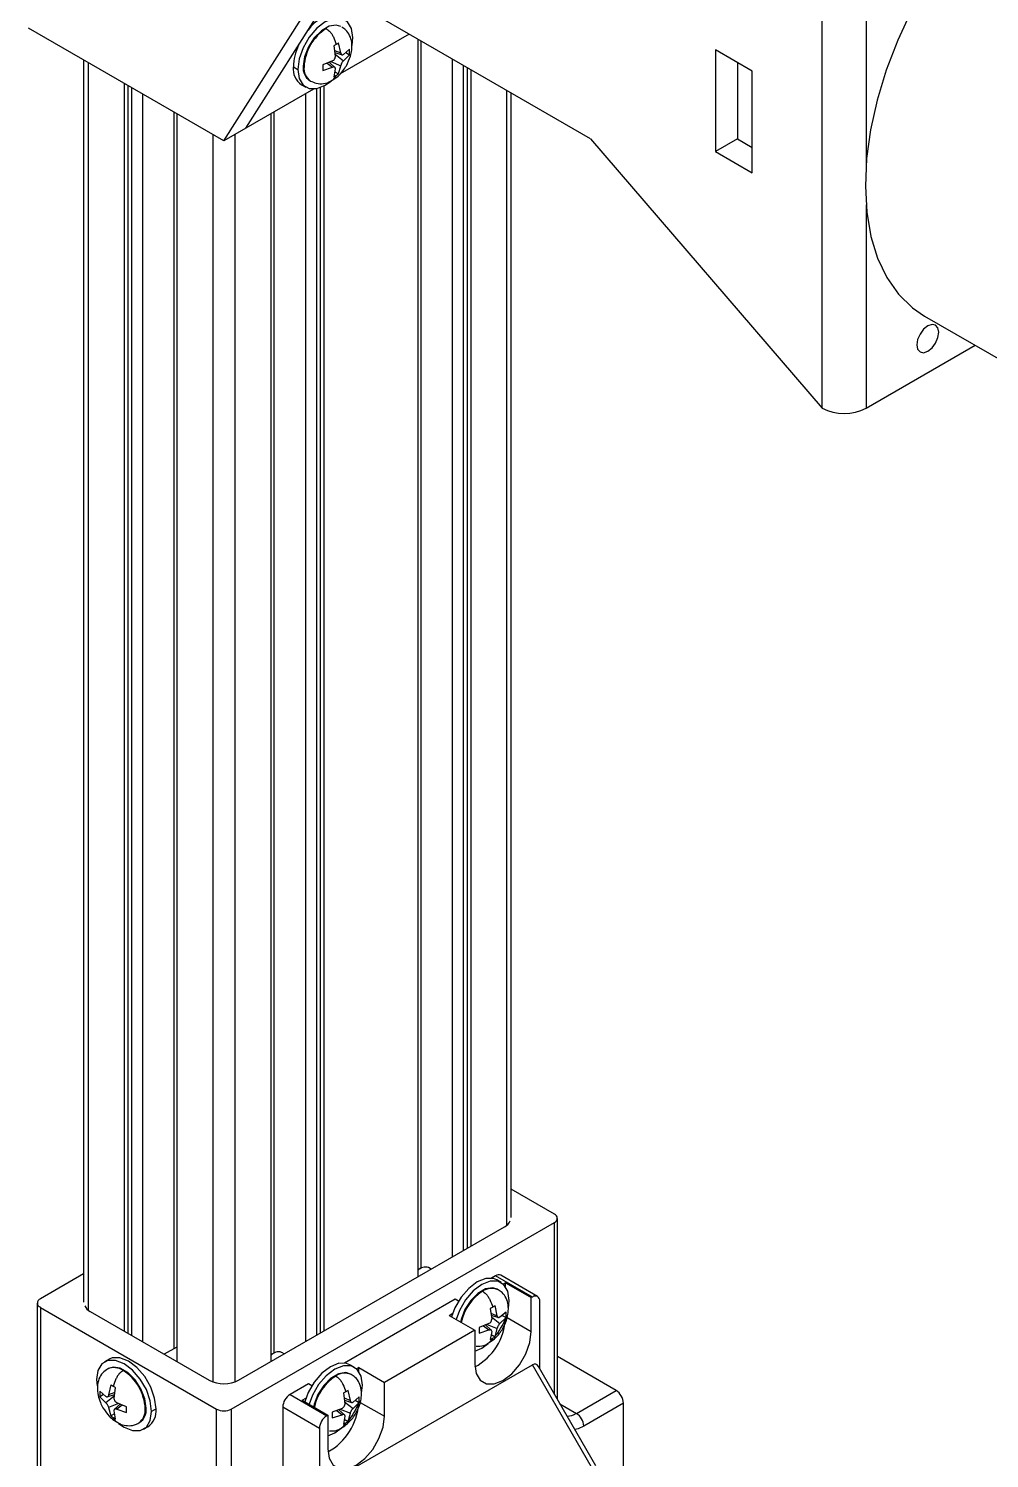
# Model space of a CAD drawing. Header units: millimetres. Extents: x 1258 to 2922, y -135 to 1239.
# Drawn here: x 1362.1 to 1408.4, y 1132.8 to 1201.6 of the extents above; entities that cross this region are included whole.
import ezdxf

# ---------------------------------------------------------------- set-up
doc = ezdxf.new("R2010")
doc.units = ezdxf.units.MM
doc.header["$LTSCALE"] = 6

msp = doc.modelspace()

# ---------------------------------------------------------------- linework, layer by layer
at = {"color": 7, "linetype": 'Continuous', "lineweight": 25}
for p, q in [((1400.324, 1183.362), (1400.324, 1206.225)), ((1371.528, 1196.229), (1376.265, 1203.701)), ((1372.588, 1196.842), (1376.928, 1203.687)), ((1389.174, 1196.331), (1378.743, 1202.353)), ((1371.528, 1196.229), (1362.123, 1201.658)), ((1377.154, 1200.461), (1377.049, 1200.944)), ((1380.439, 1201.374), (1377.126, 1199.461)), ((1377.694, 1200.813), (1377.732, 1201.199)), ((1380.861, 1201.13), (1380.861, 1141.52)), ((1381.006, 1201.046), (1381.006, 1141.93)), ((1376.817, 1200.81), (1376.89, 1200.309)), ((1376.865, 1200.478), (1377.215, 1200.366)), ((1376.89, 1200.309), (1376.887, 1200.258)), ((1377.164, 1200.418), (1377.154, 1200.461)), ((1377.287, 1200.384), (1377.251, 1200.367)), ((1377.58, 1200.638), (1377.287, 1200.384)), ((1377.287, 1200.079), (1377.58, 1200.369)), ((1377.394, 1200.477), (1377.58, 1200.369)), ((1377.58, 1200.369), (1377.58, 1200.638)), ((1396.966, 1199.59), (1395.198, 1200.611)), ((1395.198, 1200.611), (1395.198, 1195.712)), ((1364.767, 1200.132), (1364.767, 1140.295)), ((1374.869, 1199.791), (1375.081, 1199.669)), ((1375.346, 1199.822), (1375.387, 1199.798)), ((1376.757, 1200.078), (1376.286, 1199.891)), ((1376.286, 1199.891), (1376.286, 1199.622)), ((1376.286, 1199.622), (1376.757, 1199.773)), ((1376.869, 1199.768), (1376.598, 1200.015)), ((1376.799, 1200.106), (1376.757, 1200.078)), ((1376.757, 1199.773), (1376.799, 1199.787)), ((1376.89, 1199.696), (1376.817, 1199.316)), ((1376.863, 1199.558), (1377.049, 1199.451)), ((1376.887, 1199.736), (1376.89, 1199.696)), ((1377.049, 1199.451), (1377.154, 1199.849)), ((1377.154, 1199.849), (1377.164, 1199.896)), ((1377.251, 1200.048), (1377.287, 1200.079)), ((1382.523, 1200.171), (1382.523, 1142.479)), ((1383.053, 1199.865), (1383.053, 1142.785)), ((1383.23, 1199.762), (1383.23, 1142.888)), ((1383.407, 1199.66), (1383.407, 1142.99)), ((1396.259, 1199.998), (1396.259, 1196.324)), ((1396.966, 1194.691), (1396.966, 1199.59)), ((1366.719, 1199.005), (1366.719, 1138.908)), ((1366.896, 1198.903), (1366.896, 1138.805)), ((1375.257, 1198.933), (1375.469, 1198.81)), ((1375.657, 1199.135), (1375.698, 1199.111)), ((1376.336, 1198.864), (1376.336, 1138.908)), ((1367.073, 1198.801), (1367.073, 1138.703)), ((1367.603, 1198.495), (1367.603, 1138.397)), ((1375.847, 1198.723), (1372.588, 1196.842)), ((1375.452, 1198.495), (1375.452, 1138.397)), ((1375.982, 1198.739), (1375.982, 1138.703)), ((1376.159, 1198.787), (1376.159, 1138.805)), ((1385.359, 1144.377), (1385.359, 1198.533)), ((1369.12, 1197.619), (1369.12, 1138.057)), ((1369.265, 1197.536), (1369.265, 1137.438)), ((1373.79, 1197.536), (1373.79, 1137.438)), ((1373.935, 1197.619), (1373.935, 1137.848)), ((1372.588, 1196.842), (1371.528, 1196.229)), ((1389.174, 1196.331), (1400.324, 1183.362)), ((1396.259, 1196.324), (1395.198, 1195.712)), ((1396.259, 1196.324), (1396.966, 1195.916)), ((1395.198, 1195.712), (1396.966, 1194.691)), ((1405.259, 1187.792), (1411.375, 1184.261)), ((1402.446, 1183.362), (1407.689, 1186.389)), ((1387.437, 1144.541), (1385.359, 1145.741)), ((1371.881, 1135.152), (1387.437, 1144.133)), ((1372.235, 1136.54), (1385.033, 1143.928)), ((1387.584, 1135.614), (1387.584, 1144.337)), ((1380.861, 1141.845), (1380.897, 1141.867)), ((1381.003, 1141.928), (1380.897, 1141.867)), ((1381.505, 1141.892), (1381.378, 1141.965)), ((1364.767, 1141.659), (1362.689, 1140.459)), ((1384.609, 1141.568), (1384.406, 1141.451)), ((1386.377, 1140.548), (1384.609, 1141.568)), ((1384.875, 1141.245), (1384.663, 1141.368)), ((1386.627, 1140.573), (1384.859, 1141.593)), ((1385.086, 1141.232), (1384.979, 1141.17)), ((1385.086, 1141.049), (1385.086, 1141.232)), ((1385.086, 1141.232), (1386.324, 1140.517)), ((1382.664, 1140.446), (1377.334, 1137.369)), ((1382.827, 1140.352), (1382.664, 1140.446)), ((1384.729, 1140.897), (1384.687, 1140.921)), ((1385.225, 1140), (1385.263, 1140.387)), ((1386.377, 1140.548), (1386.324, 1140.517)), ((1386.324, 1138.884), (1386.324, 1140.517)), ((1386.73, 1137.092), (1386.73, 1140.344)), ((1362.542, 1140.255), (1362.542, 1131.273)), ((1362.689, 1140.051), (1371.174, 1135.152)), ((1362.689, 1140.051), (1362.689, 1131.069)), ((1365.093, 1139.846), (1370.82, 1136.54)), ((1382.364, 1139.66), (1382.547, 1139.766)), ((1382.364, 1139.66), (1383.601, 1138.946)), ((1384.347, 1139.997), (1384.421, 1139.496)), ((1384.396, 1139.666), (1384.746, 1139.554)), ((1384.685, 1139.649), (1384.58, 1140.132)), ((1384.694, 1139.606), (1384.685, 1139.649)), ((1385.11, 1139.825), (1384.818, 1139.572)), ((1384.924, 1139.664), (1385.11, 1139.557)), ((1385.11, 1139.557), (1385.11, 1139.825)), ((1383.601, 1138.946), (1379.253, 1136.435)), ((1383.601, 1138.946), (1383.601, 1137.313)), ((1384.288, 1139.266), (1383.817, 1139.079)), ((1383.817, 1139.079), (1383.817, 1138.81)), ((1383.817, 1138.81), (1384.288, 1138.961)), ((1384.4, 1138.955), (1384.128, 1139.202)), ((1384.33, 1139.294), (1384.288, 1139.266)), ((1384.288, 1138.961), (1384.33, 1138.974)), ((1384.421, 1139.496), (1384.417, 1139.446)), ((1384.58, 1138.638), (1384.685, 1139.036)), ((1384.685, 1139.036), (1384.694, 1139.083)), ((1384.818, 1139.572), (1384.782, 1139.555)), ((1384.782, 1139.235), (1384.818, 1139.267)), ((1384.818, 1139.267), (1385.11, 1139.557)), ((1384.421, 1138.884), (1384.347, 1138.504)), ((1384.394, 1138.745), (1384.58, 1138.638)), ((1384.417, 1138.923), (1384.421, 1138.884)), ((1369.265, 1138.14), (1368.656, 1137.789)), ((1373.79, 1137.763), (1373.826, 1137.785)), ((1373.932, 1137.846), (1373.826, 1137.785)), ((1374.434, 1137.81), (1374.307, 1137.883)), ((1390.407, 1136.048), (1387.584, 1137.678)), ((1365.994, 1137.551), (1365.782, 1137.429)), ((1365.969, 1137.104), (1365.928, 1137.08)), ((1376.477, 1131.567), (1386.377, 1137.282)), ((1377.804, 1137.163), (1377.591, 1137.286)), ((1378.015, 1137.15), (1377.908, 1137.088)), ((1378.015, 1136.967), (1378.015, 1137.15)), ((1378.015, 1137.15), (1379.253, 1136.435)), ((1389.205, 1132.383), (1386.377, 1137.282)), ((1389.425, 1132.425), (1386.665, 1137.204)), ((1365.393, 1136.57), (1365.417, 1136.268)), ((1366.076, 1136.315), (1365.972, 1135.832)), ((1375.593, 1136.364), (1374.709, 1135.854)), ((1375.756, 1136.27), (1375.593, 1136.364)), ((1377.658, 1136.815), (1377.616, 1136.839)), ((1378.154, 1135.918), (1378.192, 1136.305)), ((1379.253, 1134.802), (1379.253, 1136.435)), ((1365.838, 1135.755), (1365.546, 1136.009)), ((1365.546, 1136.009), (1365.546, 1135.74)), ((1365.732, 1135.847), (1365.546, 1135.74)), ((1365.546, 1135.74), (1365.838, 1135.45)), ((1365.874, 1135.738), (1365.838, 1135.755)), ((1365.911, 1135.737), (1366.26, 1135.849)), ((1365.972, 1135.832), (1365.962, 1135.789)), ((1366.236, 1135.68), (1366.309, 1136.181)), ((1366.239, 1135.629), (1366.236, 1135.68)), ((1374.709, 1135.854), (1376.477, 1134.833)), ((1375.293, 1135.578), (1375.476, 1135.684)), ((1375.293, 1135.578), (1376.53, 1134.864)), ((1377.276, 1135.915), (1377.35, 1135.414)), ((1377.325, 1135.584), (1377.675, 1135.472)), ((1377.614, 1135.567), (1377.509, 1136.05)), ((1377.623, 1135.523), (1377.614, 1135.567)), ((1378.039, 1135.743), (1377.747, 1135.49)), ((1377.853, 1135.582), (1378.039, 1135.475)), ((1378.039, 1135.475), (1378.039, 1135.743)), ((1388.498, 1134.946), (1390.407, 1136.048)), ((1365.838, 1135.45), (1365.874, 1135.418)), ((1365.962, 1135.267), (1365.972, 1135.22)), ((1365.972, 1135.22), (1366.076, 1134.821)), ((1366.262, 1134.929), (1366.076, 1134.821)), ((1366.236, 1135.067), (1366.239, 1135.107)), ((1366.309, 1134.687), (1366.236, 1135.067)), ((1366.528, 1135.386), (1366.256, 1135.139)), ((1366.369, 1135.449), (1366.327, 1135.477)), ((1366.327, 1135.157), (1366.369, 1135.144)), ((1366.839, 1135.262), (1366.369, 1135.449)), ((1366.369, 1135.144), (1366.839, 1134.993)), ((1366.839, 1134.993), (1366.839, 1135.262)), ((1367.78, 1135.193), (1367.738, 1135.169)), ((1368.257, 1135.162), (1368.045, 1135.04)), ((1371.174, 1126.17), (1371.174, 1135.152)), ((1371.881, 1135.152), (1371.881, 1126.17)), ((1376.124, 1134.221), (1374.356, 1135.241)), ((1374.356, 1135.241), (1374.356, 1125.443)), ((1376.53, 1134.864), (1376.477, 1134.833)), ((1376.53, 1134.864), (1376.53, 1133.231)), ((1377.217, 1135.184), (1376.746, 1134.997)), ((1376.746, 1134.997), (1376.746, 1134.728)), ((1376.746, 1134.728), (1377.217, 1134.879)), ((1377.329, 1134.873), (1377.057, 1135.12)), ((1377.259, 1135.212), (1377.217, 1135.184)), ((1377.217, 1134.879), (1377.259, 1134.892)), ((1377.35, 1135.414), (1377.346, 1135.364)), ((1377.346, 1134.841), (1377.35, 1134.802)), ((1377.509, 1134.556), (1377.614, 1134.954)), ((1377.614, 1134.954), (1377.623, 1135.001)), ((1377.747, 1135.49), (1377.711, 1135.473)), ((1377.711, 1135.153), (1377.747, 1135.185)), ((1377.747, 1135.185), (1378.039, 1135.475)), ((1390.761, 1135.436), (1388.852, 1134.334)), ((1390.761, 1124.738), (1390.761, 1135.436)), ((1366.251, 1134.643), (1366.283, 1134.611)), ((1367.428, 1134.482), (1367.469, 1134.506)), ((1367.657, 1134.181), (1367.869, 1134.304)), ((1376.124, 1134.221), (1376.124, 1130.785)), ((1377.35, 1134.802), (1377.276, 1134.422)), ((1377.323, 1134.663), (1377.509, 1134.556))]:
    msp.add_line(p, q, dxfattribs=at)
at = {"color": 8, "linetype": 'Continuous', "lineweight": 25}
for p, q in [((1402.446, 1206.225), (1402.446, 1195.064)), ((1376.85, 1200.584), (1377.154, 1200.461)), ((1376.877, 1200.4), (1377.287, 1200.079)), ((1364.987, 1200.005), (1364.987, 1139.919)), ((1376.498, 1199.975), (1376.757, 1199.773)), ((1376.671, 1200.044), (1377.154, 1199.849)), ((1385.139, 1198.66), (1385.139, 1144.001)), ((1370.997, 1196.536), (1370.997, 1136.459)), ((1372.058, 1196.536), (1372.058, 1136.459)), ((1402.446, 1193.151), (1402.446, 1183.362)), ((1387.437, 1135.867), (1387.437, 1144.133)), ((1384.38, 1139.772), (1384.685, 1139.649)), ((1384.029, 1139.163), (1384.288, 1138.961)), ((1384.202, 1139.232), (1384.685, 1139.036)), ((1384.407, 1139.587), (1384.818, 1139.267)), ((1385.163, 1139.554), (1386.324, 1138.884)), ((1366.249, 1135.771), (1365.838, 1135.45)), ((1366.276, 1135.955), (1365.972, 1135.832)), ((1377.309, 1135.69), (1377.614, 1135.567)), ((1377.336, 1135.505), (1377.747, 1135.185)), ((1366.455, 1135.415), (1365.972, 1135.22)), ((1366.628, 1135.346), (1366.369, 1135.144)), ((1376.958, 1135.081), (1377.217, 1134.879)), ((1377.131, 1135.15), (1377.614, 1134.954)), ((1378.092, 1135.472), (1379.253, 1134.802)), ((1387.705, 1135.404), (1388.498, 1134.946))]:
    msp.add_line(p, q, dxfattribs=at)
at = {"color": 7, "linetype": 'Continuous', "lineweight": 25, "flags": 128}
for points in [[(1411.431, 1210.493), (1410.318, 1209.682), (1409.229, 1208.738), (1408.178, 1207.673), (1407.18, 1206.502), (1406.249, 1205.24), (1405.395, 1203.905), (1404.632, 1202.513), (1403.969, 1201.084), (1403.414, 1199.636), (1402.976, 1198.189), (1402.661, 1196.762), (1402.471, 1195.374), (1402.41, 1194.045), (1402.48, 1192.79), (1402.677, 1191.628), (1403.001, 1190.573), (1403.447, 1189.64), (1404.009, 1188.842), (1404.679, 1188.188), (1405.259, 1187.792)], [(1377.732, 1201.199), (1377.667, 1201.635), (1377.479, 1201.953), (1377.186, 1202.123), (1376.816, 1202.127), (1376.407, 1201.965), (1375.997, 1201.654), (1375.627, 1201.223), (1375.334, 1200.715), (1375.146, 1200.179), (1375.081, 1199.669)], [(1377.156, 1201.733), (1376.937, 1201.801), (1376.591, 1201.747), (1376.222, 1201.534), (1375.876, 1201.189), (1375.594, 1200.752), (1375.41, 1200.278), (1375.346, 1199.822)], [(1375.081, 1199.669), (1375.146, 1199.233), (1375.334, 1198.915), (1375.627, 1198.746), (1375.997, 1198.742), (1376.407, 1198.903), (1376.71, 1199.119)], [(1376.804, 1199.203), (1376.816, 1199.215), (1376.851, 1199.248)], [(1404.885, 1186.403), (1404.926, 1186.192), (1405.041, 1186.06), (1405.213, 1186.026), (1405.416, 1186.097), (1405.619, 1186.261), (1405.791, 1186.493), (1405.906, 1186.758), (1405.946, 1187.015), (1405.906, 1187.227), (1405.791, 1187.359), (1405.619, 1187.392), (1405.416, 1187.322), (1405.213, 1187.158), (1405.041, 1186.926), (1404.926, 1186.661), (1404.885, 1186.403)], [(1384.663, 1141.368), (1384.504, 1141.433), (1384.135, 1141.437), (1383.725, 1141.275), (1383.315, 1140.964), (1382.946, 1140.533), (1382.652, 1140.025), (1382.49, 1139.587)], [(1385.263, 1140.387), (1385.198, 1140.823), (1385.01, 1141.141), (1384.717, 1141.31), (1384.347, 1141.314), (1383.937, 1141.153), (1383.528, 1140.841), (1383.158, 1140.41), (1382.865, 1139.902), (1382.702, 1139.465)], [(1384.687, 1140.921), (1384.468, 1140.989), (1384.121, 1140.934), (1383.753, 1140.722), (1383.407, 1140.376), (1383.125, 1139.94), (1382.941, 1139.465), (1382.912, 1139.344)], [(1383.601, 1137.313), (1383.668, 1136.865), (1383.861, 1136.539), (1384.162, 1136.365), (1384.542, 1136.361), (1384.963, 1136.527), (1385.383, 1136.846), (1385.763, 1137.289), (1386.064, 1137.81), (1386.257, 1138.36), (1386.324, 1138.884)], [(1383.601, 1137.947), (1383.937, 1138.091), (1384.241, 1138.307)], [(1384.335, 1138.391), (1384.347, 1138.402), (1384.398, 1138.452)], [(1368.257, 1135.162), (1368.192, 1135.673), (1368.004, 1136.208), (1367.711, 1136.716), (1367.341, 1137.147), (1366.931, 1137.458), (1366.522, 1137.62), (1366.152, 1137.616), (1365.994, 1137.551)], [(1368.045, 1135.04), (1367.98, 1135.55), (1367.792, 1136.086), (1367.498, 1136.594), (1367.129, 1137.024), (1366.719, 1137.336), (1366.309, 1137.498), (1365.94, 1137.493), (1365.647, 1137.324), (1365.458, 1137.006), (1365.393, 1136.57)], [(1367.78, 1135.193), (1367.716, 1135.648), (1367.532, 1136.123), (1367.25, 1136.559), (1366.903, 1136.905), (1366.535, 1137.117), (1366.189, 1137.172), (1365.969, 1137.104)], [(1377.591, 1137.286), (1377.433, 1137.351), (1377.064, 1137.355), (1376.654, 1137.193), (1376.244, 1136.882), (1375.875, 1136.451), (1375.581, 1135.943), (1375.419, 1135.505)], [(1378.192, 1136.305), (1378.127, 1136.741), (1377.939, 1137.059), (1377.645, 1137.228), (1377.276, 1137.232), (1376.866, 1137.071), (1376.456, 1136.759), (1376.087, 1136.328), (1375.794, 1135.82), (1375.631, 1135.383)], [(1377.616, 1136.839), (1377.396, 1136.906), (1377.05, 1136.852), (1376.682, 1136.639), (1376.336, 1136.294), (1376.054, 1135.858), (1375.869, 1135.383), (1375.841, 1135.262)], [(1366.447, 1134.464), (1366.719, 1134.274), (1367.129, 1134.112), (1367.498, 1134.116), (1367.792, 1134.286), (1367.98, 1134.604), (1368.045, 1135.04)], [(1376.53, 1133.231), (1376.597, 1132.783), (1376.79, 1132.457), (1377.091, 1132.283), (1377.471, 1132.279), (1377.891, 1132.444), (1378.312, 1132.764), (1378.692, 1133.207), (1378.993, 1133.728), (1379.186, 1134.278), (1379.253, 1134.802)], [(1376.53, 1133.865), (1376.866, 1134.009), (1377.17, 1134.225)], [(1377.264, 1134.309), (1377.276, 1134.32), (1377.31, 1134.354)]]:
    msp.add_lwpolyline(points, dxfattribs=at)
at = {"color": 8, "linetype": 'Continuous', "lineweight": 25, "flags": 128}
msp.add_lwpolyline([(1388.852, 1134.334), (1388.576, 1134.206), (1388.421, 1134.163)], dxfattribs=at)
at = {"color": 7, "linetype": 'Continuous', "lineweight": 25}
for centre, radius, start, end in [((1377.69, 1199.693), 2.305, 122.60548, 177.39452), ((1376.775, 1200.822), 1.404, 75.26217, 148.60806), ((1377.537, 1199.699), 2.67, 154.74549, 178.0222), ((1375.773, 1199.683), 0.911, 173.19552, 235.4923), ((1376.054, 1199.728), 0.714, 172.48139, 236.20643), ((1401.385, 1185.409), 2.306, 242.60967, 297.39033), ((1387.36, 1144.337), 0.218, 290.78342, 69.21658), ((1384.766, 1144.451), 0.587, 297.0386, 336.0964), ((1381.224, 1141.511), 0.48, 71.36556, 139.1682), ((1384.755, 1141.364), 0.251, 65.69288, 125.61758), ((1362.766, 1140.255), 0.218, 110.78342, 249.21658), ((1386.515, 1140.379), 0.218, 350.78596, 129.20329), ((1365.36, 1140.369), 0.587, 203.9036, 242.9614), ((1382.119, 1140.67), 3.182, 321.45027, 341.67337), ((1382.245, 1139.675), 2.843, 298.59916, 356.80623), ((1374.153, 1137.428), 0.48, 71.36556, 139.1682), ((1365.435, 1135.064), 2.305, 2.60548, 57.39452), ((1371.528, 1137.905), 1.537, 242.60967, 297.39033), ((1375.124, 1135.206), 0.768, 122.60548, 177.39452), ((1375.045, 1136.59), 3.185, 321.45672, 341.09663), ((1389.993, 1135.401), 0.768, 2.60548, 57.39452), ((1367.072, 1135.099), 0.714, 303.79357, 7.51861), ((1367.353, 1135.054), 0.911, 304.5077, 6.80448), ((1371.528, 1135.834), 0.769, 242.60967, 297.39033), ((1376.891, 1134.186), 0.768, 122.60548, 177.39452), ((1375.174, 1135.593), 2.843, 298.59916, 356.80623), ((1388.084, 1134.299), 0.768, 2.60548, 57.39452)]:
    msp.add_arc(centre, radius, start, end, dxfattribs=at)
at = {"color": 8, "linetype": 'Continuous', "lineweight": 25}
for centre, radius, start, end in [((1376.1, 1199.707), 0.719, 172.72732, 236.11167), ((1385.263, 1138.845), 2.358, 123.00734, 168.38803), ((1384.418, 1140.209), 0.754, 65.69288, 125.61758), ((1366.238, 1136.392), 0.754, 54.38242, 114.30712), ((1377.347, 1136.127), 0.754, 65.69288, 125.61758), ((1378.192, 1134.763), 2.358, 123.00734, 168.38803), ((1366.982, 1135.096), 0.76, 307.03356, 5.503), ((1387.992, 1135.751), 0.95, 273.61937, 302.15764)]:
    msp.add_arc(centre, radius, start, end, dxfattribs=at)
at = {"color": 7, "linetype": 'Continuous', "lineweight": 25}
msp.add_ellipse((1386.377, 1136.704), major_axis=(0.163, 0.607), ratio=0.517638, start_param=5.805489, end_param=6.760767, dxfattribs=at)
for points, knots in [([(1376.448, 1201.635), (1376.502, 1201.6), (1376.598, 1201.537), (1376.718, 1201.387), (1376.833, 1201.167), (1376.894, 1200.996), (1376.937, 1200.875)], [0, 0, 0, 0, 0.2330012, 0.4184346, 0.591328, 1, 1, 1, 1]), ([(1377.423, 1199.847), (1377.498, 1199.999), (1377.617, 1200.242), (1377.694, 1200.634), (1377.696, 1200.979), (1377.599, 1201.308), (1377.429, 1201.555), (1377.264, 1201.665), (1377.198, 1201.709)], [0, 0, 0, 0, 0.225449, 0.362472, 0.544562, 0.721176, 0.888899, 1, 1, 1, 1]), ([(1377.049, 1200.944), (1377.029, 1200.931), (1376.993, 1200.908), (1376.954, 1200.885), (1376.937, 1200.875)], [0, 0, 0, 0, 0.560075, 1, 1, 1, 1]), ([(1376.799, 1200.106), (1376.81, 1200.116), (1376.831, 1200.136), (1376.856, 1200.174), (1376.877, 1200.216), (1376.883, 1200.244), (1376.887, 1200.258)], [0, 0, 0, 0, 0.250273, 0.5, 0.749727, 1, 1, 1, 1]), ([(1376.937, 1200.875), (1376.915, 1200.863), (1376.876, 1200.841), (1376.835, 1200.819), (1376.817, 1200.81)], [0, 0, 0, 0, 0.559869, 1, 1, 1, 1]), ([(1377.164, 1200.418), (1377.168, 1200.408), (1377.177, 1200.389), (1377.198, 1200.372), (1377.223, 1200.363), (1377.242, 1200.366), (1377.251, 1200.367)], [0, 0, 0, 0, 0.250273, 0.5, 0.749727, 1, 1, 1, 1]), ([(1376.741, 1199.152), (1376.838, 1199.213), (1377.03, 1199.335), (1377.258, 1199.587), (1377.373, 1199.768), (1377.423, 1199.847)], [0, 0, 0, 0, 0.361858, 0.719029, 1, 1, 1, 1]), ([(1376.887, 1199.736), (1376.883, 1199.745), (1376.877, 1199.763), (1376.856, 1199.78), (1376.831, 1199.789), (1376.81, 1199.787), (1376.799, 1199.787)], [0, 0, 0, 0, 0.250273, 0.5, 0.749727, 1, 1, 1, 1]), ([(1377.251, 1200.048), (1377.242, 1200.037), (1377.223, 1200.016), (1377.198, 1199.977), (1377.177, 1199.936), (1377.168, 1199.909), (1377.164, 1199.896)], [0, 0, 0, 0, 0.250273, 0.5, 0.749727, 1, 1, 1, 1]), ([(1375.698, 1199.111), (1375.789, 1199.068), (1375.996, 1198.971), (1376.331, 1198.978), (1376.593, 1199.044), (1376.723, 1199.139), (1376.741, 1199.152)], [0, 0, 0, 0, 0.257941, 0.586432, 0.942674, 1, 1, 1, 1]), ([(1376.743, 1199.15), (1376.761, 1199.161), (1376.843, 1199.212), (1376.896, 1199.306), (1376.937, 1199.38)], [0, 0, 0, 0, 0.217327, 1, 1, 1, 1]), ([(1376.817, 1199.316), (1376.84, 1199.328), (1376.881, 1199.348), (1376.92, 1199.37), (1376.937, 1199.38)], [0, 0, 0, 0, 0.560075, 1, 1, 1, 1]), ([(1376.937, 1199.38), (1376.959, 1199.393), (1376.997, 1199.416), (1377.033, 1199.44), (1377.049, 1199.451)], [0, 0, 0, 0, 0.559869, 1, 1, 1, 1]), ([(1383.979, 1140.822), (1384.032, 1140.787), (1384.128, 1140.724), (1384.248, 1140.574), (1384.364, 1140.355), (1384.425, 1140.183), (1384.468, 1140.063)], [0, 0, 0, 0, 0.233001, 0.418435, 0.591328, 1, 1, 1, 1]), ([(1384.954, 1139.035), (1385.028, 1139.186), (1385.148, 1139.43), (1385.225, 1139.821), (1385.227, 1140.166), (1385.13, 1140.496), (1384.959, 1140.742), (1384.794, 1140.853), (1384.729, 1140.897)], [0, 0, 0, 0, 0.2254488, 0.3624724, 0.5445617, 0.7211764, 0.8888991, 1, 1, 1, 1]), ([(1384.468, 1140.063), (1384.446, 1140.05), (1384.407, 1140.028), (1384.366, 1140.007), (1384.347, 1139.997)], [0, 0, 0, 0, 0.559869, 1, 1, 1, 1]), ([(1384.58, 1140.132), (1384.56, 1140.119), (1384.523, 1140.095), (1384.485, 1140.073), (1384.468, 1140.063)], [0, 0, 0, 0, 0.560075, 1, 1, 1, 1]), ([(1384.272, 1138.34), (1384.368, 1138.401), (1384.56, 1138.523), (1384.789, 1138.775), (1384.903, 1138.955), (1384.954, 1139.035)], [0, 0, 0, 0, 0.361858, 0.719029, 1, 1, 1, 1]), ([(1384.33, 1139.294), (1384.34, 1139.304), (1384.361, 1139.324), (1384.387, 1139.362), (1384.407, 1139.403), (1384.414, 1139.432), (1384.417, 1139.446)], [0, 0, 0, 0, 0.2502728, 0.5, 0.7497272, 1, 1, 1, 1]), ([(1384.417, 1138.923), (1384.414, 1138.932), (1384.407, 1138.95), (1384.387, 1138.967), (1384.361, 1138.977), (1384.34, 1138.975), (1384.33, 1138.974)], [0, 0, 0, 0, 0.2502728, 0.5, 0.7497272, 1, 1, 1, 1]), ([(1384.694, 1139.606), (1384.699, 1139.596), (1384.708, 1139.577), (1384.729, 1139.559), (1384.754, 1139.55), (1384.773, 1139.553), (1384.782, 1139.555)], [0, 0, 0, 0, 0.250273, 0.5, 0.749727, 1, 1, 1, 1]), ([(1384.782, 1139.235), (1384.773, 1139.224), (1384.754, 1139.203), (1384.729, 1139.165), (1384.708, 1139.124), (1384.699, 1139.097), (1384.694, 1139.083)], [0, 0, 0, 0, 0.250273, 0.5, 0.749727, 1, 1, 1, 1]), ([(1383.673, 1138.184), (1383.733, 1138.18), (1383.918, 1138.166), (1384.124, 1138.233), (1384.254, 1138.327), (1384.272, 1138.34)], [0, 0, 0, 0, 0.2886, 0.90139, 1, 1, 1, 1]), ([(1384.273, 1138.337), (1384.291, 1138.348), (1384.374, 1138.4), (1384.427, 1138.494), (1384.468, 1138.568)], [0, 0, 0, 0, 0.217327, 1, 1, 1, 1]), ([(1384.347, 1138.504), (1384.37, 1138.515), (1384.412, 1138.536), (1384.451, 1138.558), (1384.468, 1138.568)], [0, 0, 0, 0, 0.560075, 1, 1, 1, 1]), ([(1384.468, 1138.568), (1384.489, 1138.58), (1384.528, 1138.603), (1384.564, 1138.627), (1384.58, 1138.638)], [0, 0, 0, 0, 0.559869, 1, 1, 1, 1]), ([(1365.928, 1137.08), (1365.845, 1137.023), (1365.658, 1136.892), (1365.49, 1136.6), (1365.417, 1136.229), (1365.454, 1135.836), (1365.559, 1135.491), (1365.659, 1135.301), (1365.703, 1135.218)], [0, 0, 0, 0, 0.141423, 0.321525, 0.516844, 0.711735, 0.873078, 1, 1, 1, 1]), ([(1366.678, 1137.006), (1366.624, 1136.971), (1366.528, 1136.908), (1366.408, 1136.758), (1366.293, 1136.538), (1366.232, 1136.367), (1366.189, 1136.246)], [0, 0, 0, 0, 0.233001, 0.418435, 0.591328, 1, 1, 1, 1]), ([(1366.189, 1136.246), (1366.167, 1136.259), (1366.129, 1136.281), (1366.092, 1136.305), (1366.076, 1136.315)], [0, 0, 0, 0, 0.559869, 1, 1, 1, 1]), ([(1366.309, 1136.181), (1366.286, 1136.193), (1366.245, 1136.214), (1366.206, 1136.236), (1366.189, 1136.246)], [0, 0, 0, 0, 0.560075, 1, 1, 1, 1]), ([(1376.908, 1136.74), (1376.961, 1136.705), (1377.057, 1136.642), (1377.177, 1136.492), (1377.293, 1136.273), (1377.354, 1136.101), (1377.397, 1135.981)], [0, 0, 0, 0, 0.233001, 0.418435, 0.591328, 1, 1, 1, 1]), ([(1377.883, 1134.953), (1377.957, 1135.104), (1378.077, 1135.348), (1378.154, 1135.739), (1378.156, 1136.084), (1378.059, 1136.414), (1377.888, 1136.66), (1377.723, 1136.771), (1377.658, 1136.815)], [0, 0, 0, 0, 0.225449, 0.362472, 0.544562, 0.721176, 0.888899, 1, 1, 1, 1]), ([(1365.874, 1135.738), (1365.884, 1135.737), (1365.903, 1135.734), (1365.928, 1135.742), (1365.948, 1135.76), (1365.957, 1135.779), (1365.962, 1135.789)], [0, 0, 0, 0, 0.2502728, 0.5, 0.7497272, 1, 1, 1, 1]), ([(1366.239, 1135.629), (1366.242, 1135.615), (1366.249, 1135.586), (1366.269, 1135.545), (1366.295, 1135.507), (1366.316, 1135.487), (1366.327, 1135.477)], [0, 0, 0, 0, 0.250273, 0.5, 0.749727, 1, 1, 1, 1]), ([(1377.397, 1135.981), (1377.375, 1135.968), (1377.336, 1135.946), (1377.295, 1135.925), (1377.276, 1135.915)], [0, 0, 0, 0, 0.559869, 1, 1, 1, 1]), ([(1377.509, 1136.05), (1377.489, 1136.037), (1377.452, 1136.013), (1377.414, 1135.991), (1377.397, 1135.981)], [0, 0, 0, 0, 0.560075, 1, 1, 1, 1]), ([(1377.623, 1135.523), (1377.628, 1135.514), (1377.637, 1135.495), (1377.658, 1135.477), (1377.683, 1135.468), (1377.702, 1135.471), (1377.711, 1135.473)], [0, 0, 0, 0, 0.250273, 0.5, 0.749727, 1, 1, 1, 1]), ([(1365.703, 1135.218), (1365.797, 1135.079), (1365.949, 1134.856), (1366.195, 1134.628), (1366.332, 1134.556), (1366.385, 1134.528)], [0, 0, 0, 0, 0.499579, 0.803214, 1, 1, 1, 1]), ([(1365.962, 1135.267), (1365.957, 1135.28), (1365.948, 1135.307), (1365.928, 1135.348), (1365.903, 1135.386), (1365.884, 1135.408), (1365.874, 1135.418)], [0, 0, 0, 0, 0.250273, 0.5, 0.749727, 1, 1, 1, 1]), ([(1366.076, 1134.821), (1366.097, 1134.808), (1366.133, 1134.784), (1366.172, 1134.761), (1366.189, 1134.751)], [0, 0, 0, 0, 0.560075, 1, 1, 1, 1]), ([(1366.327, 1135.157), (1366.316, 1135.158), (1366.295, 1135.16), (1366.269, 1135.151), (1366.249, 1135.134), (1366.242, 1135.116), (1366.239, 1135.107)], [0, 0, 0, 0, 0.250273, 0.5, 0.749727, 1, 1, 1, 1]), ([(1377.201, 1134.258), (1377.297, 1134.319), (1377.489, 1134.44), (1377.718, 1134.693), (1377.832, 1134.873), (1377.883, 1134.953)], [0, 0, 0, 0, 0.361858, 0.719029, 1, 1, 1, 1]), ([(1377.259, 1135.212), (1377.269, 1135.222), (1377.29, 1135.242), (1377.316, 1135.28), (1377.336, 1135.321), (1377.343, 1135.349), (1377.346, 1135.364)], [0, 0, 0, 0, 0.2502728, 0.5, 0.7497272, 1, 1, 1, 1]), ([(1377.346, 1134.841), (1377.343, 1134.85), (1377.336, 1134.868), (1377.316, 1134.885), (1377.29, 1134.895), (1377.269, 1134.893), (1377.259, 1134.892)], [0, 0, 0, 0, 0.2502728, 0.5, 0.7497272, 1, 1, 1, 1]), ([(1377.711, 1135.153), (1377.702, 1135.142), (1377.683, 1135.121), (1377.658, 1135.083), (1377.637, 1135.042), (1377.628, 1135.015), (1377.623, 1135.001)], [0, 0, 0, 0, 0.250273, 0.5, 0.749727, 1, 1, 1, 1]), ([(1366.189, 1134.751), (1366.211, 1134.739), (1366.25, 1134.717), (1366.291, 1134.696), (1366.309, 1134.687)], [0, 0, 0, 0, 0.559869, 1, 1, 1, 1]), ([(1366.385, 1134.528), (1366.441, 1134.493), (1366.6, 1134.393), (1366.881, 1134.338), (1367.178, 1134.359), (1367.357, 1134.447), (1367.428, 1134.482)], [0, 0, 0, 0, 0.170003, 0.491868, 0.797528, 1, 1, 1, 1]), ([(1376.602, 1134.102), (1376.661, 1134.098), (1376.847, 1134.084), (1377.053, 1134.15), (1377.183, 1134.245), (1377.201, 1134.258)], [0, 0, 0, 0, 0.2886, 0.90139, 1, 1, 1, 1]), ([(1377.202, 1134.255), (1377.22, 1134.266), (1377.303, 1134.317), (1377.356, 1134.412), (1377.397, 1134.486)], [0, 0, 0, 0, 0.217327, 1, 1, 1, 1]), ([(1377.276, 1134.422), (1377.299, 1134.433), (1377.34, 1134.454), (1377.38, 1134.476), (1377.397, 1134.486)], [0, 0, 0, 0, 0.560075, 1, 1, 1, 1]), ([(1377.397, 1134.486), (1377.418, 1134.498), (1377.457, 1134.521), (1377.493, 1134.545), (1377.509, 1134.556)], [0, 0, 0, 0, 0.559869, 1, 1, 1, 1])]:
    msp.add_open_spline(points, degree=3, knots=knots, dxfattribs=at)
at = {"color": 8, "linetype": 'Continuous', "lineweight": 25}
msp.add_open_spline([(1366.382, 1134.522), (1366.364, 1134.532), (1366.282, 1134.583), (1366.23, 1134.677), (1366.189, 1134.751)], degree=3, knots=[0, 0, 0, 0, 0.212231, 1, 1, 1, 1], dxfattribs=at)

doc.saveas('drawing.dxf')
